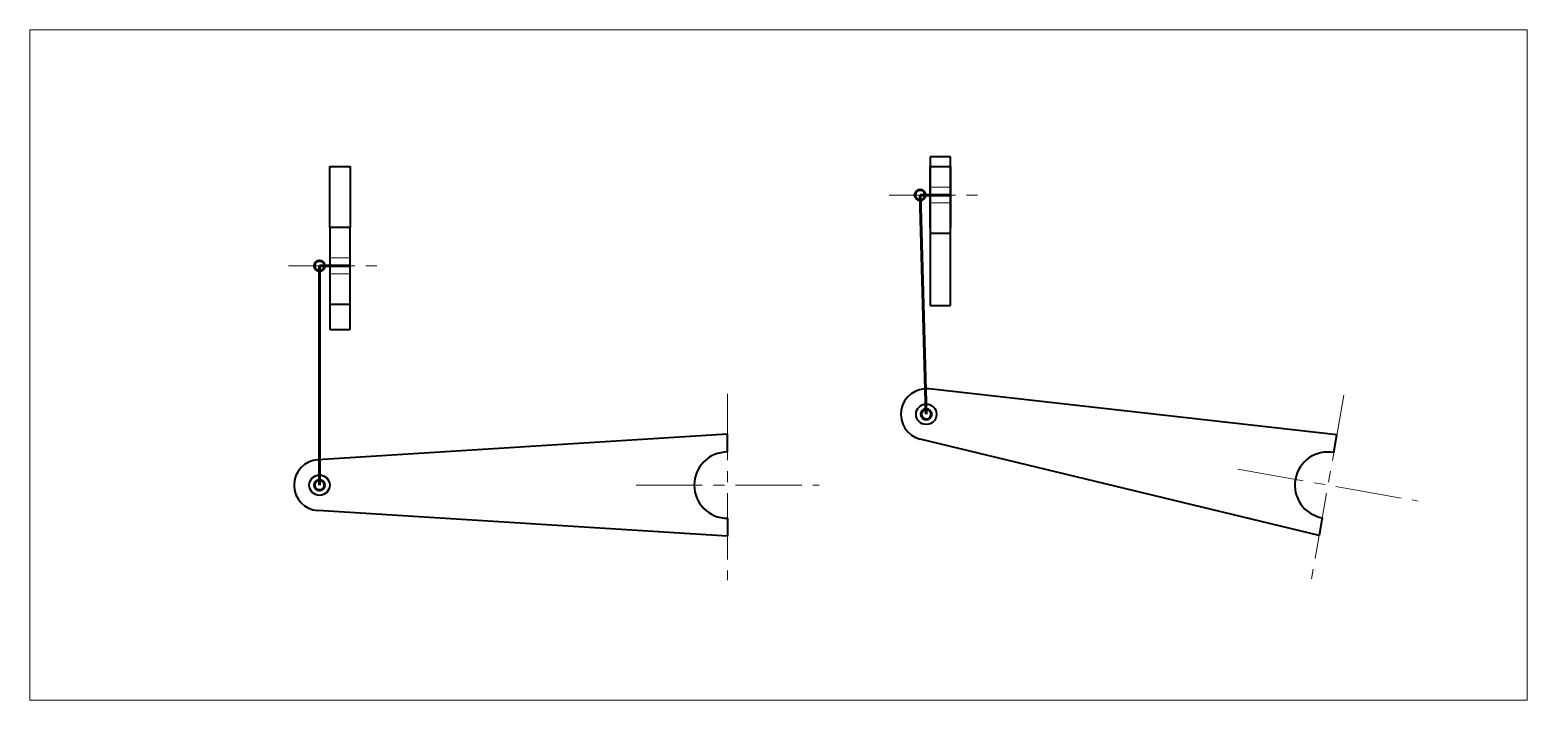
# Paper-space layout 'Layout1' of a CAD drawing. Header units: millimetres. Extents: x 0 to 195, y 170 to 257.
# The model-space entities are those that its viewports show. They can reach past a viewport. Long polylines and large blocks are cut down to what shows.
import ezdxf

# ---------------------------------------------------------------- set-up
doc = ezdxf.new("R2010")
doc.units = ezdxf.units.MM
doc.header["$LTSCALE"] = 0.3
doc.linetypes.add('CENTER2', pattern=[28.575, 19.05, -3.175, 3.175, -3.175])
doc.linetypes.add('DASHED2', pattern=[9.525, 6.35, -3.175])
doc.layers.get('0').update_dxf_attribs({"lineweight": 40})
doc.layers.add('center', color=7, linetype='CENTER2', lineweight=20)
doc.layers.add('hidden', color=7, linetype='DASHED2', lineweight=20)
doc.layers.add('rod', color=7, linetype='Continuous', lineweight=60, true_color=0xbd5800)

msp = doc.modelspace()

# ---------------------------------------------------------------- linework, layer by layer
for p, q in [((3752.18, 1400.99), (3752.18, 1412.99)), ((3752.18, 1412.99), (3756.18, 1412.99)), ((3756.18, 1412.99), (3756.18, 1400.99)), ((3873.96, 1414.88), (3869.96, 1414.88)), ((3869.96, 1414.88), (3869.96, 1399.88)), ((3869.96, 1400.99), (3869.96, 1412.99)), ((3869.96, 1412.99), (3873.96, 1412.99)), ((3873.96, 1399.88), (3873.96, 1414.88)), ((3873.96, 1412.99), (3873.96, 1400.99)), ((3756.18, 1400.99), (3752.18, 1400.99)), ((3752.18, 1400.99), (3752.18, 1385.99)), ((3756.18, 1385.99), (3756.18, 1400.99)), ((3869.96, 1399.88), (3873.96, 1399.88)), ((3869.96, 1399.88), (3869.96, 1385.75)), ((3873.96, 1385.75), (3873.96, 1399.88)), ((3752.18, 1385.99), (3756.18, 1385.99)), ((3752.18, 1385.99), (3752.18, 1380.99)), ((3756.18, 1380.99), (3756.18, 1385.99)), ((3869.96, 1385.75), (3873.96, 1385.75)), ((3752.18, 1380.99), (3756.18, 1380.99)), ((3949.7, 1360.35), (3869.74, 1369.36)), ((3830.18, 1360.5), (3749.87, 1355.49)), ((3830.18, 1357), (3830.18, 1360.5)), ((3946.23, 1340.65), (3868.01, 1359.53)), ((3949.09, 1356.9), (3949.7, 1360.35)), ((3830.18, 1340.5), (3749.87, 1345.51)), ((3830.18, 1344), (3830.18, 1340.5)), ((3946.84, 1344.1), (3946.23, 1340.65))]:
    msp.add_line(p, q)
for centre in [(3869.18, 1364.39), (3750.18, 1350.5)]:
    msp.add_circle(centre, 2)
for centre, radius, start, end in [((3869.18, 1364.39), 5, 83.5694, 256.4306), ((3830.18, 1350.5), 6.5, 90, 270), ((3947.96, 1350.5), 6.5, 80, 260), ((3750.18, 1350.5), 5, 93.5694, 266.4306)]:
    msp.add_arc(centre, radius, start, end)
at = {"layer": 'center'}
for p, q in [((3861.89, 1407.38), (3881.08, 1407.38)), ((3744.11, 1393.49), (3763.29, 1393.49)), ((3830.18, 1368.42), (3830.18, 1331.86)), ((3951.08, 1368.15), (3944.73, 1332.14)), ((3930.31, 1353.61), (3965.67, 1347.38)), ((3812.26, 1350.5), (3848.16, 1350.5))]:
    msp.add_line(p, q, dxfattribs=at)
at = {"layer": 'hidden'}
for p, q in [((3869.96, 1408.93), (3873.96, 1408.93)), ((3869.96, 1405.83), (3873.96, 1405.83)), ((3752.18, 1395.04), (3756.18, 1395.04)), ((3752.18, 1391.94), (3756.18, 1391.94))]:
    msp.add_line(p, q, dxfattribs=at)
at = {"layer": 'rod'}
for p, q in [((3869.18, 1364.39), (3867.96, 1407.38)), ((3867.96, 1407.38), (3873.96, 1407.38)), ((3750.18, 1350.5), (3750.18, 1393.49)), ((3750.18, 1393.49), (3756.18, 1393.49))]:
    msp.add_line(p, q, dxfattribs=at)
for centre in [(3867.96, 1407.38), (3750.18, 1393.49), (3869.18, 1364.39), (3750.18, 1350.5)]:
    msp.add_circle(centre, 1, dxfattribs=at)

psp = doc.layouts.get("Layout1")

# ---------------------------------------------------------------- viewports
at = {"layer": 'hidden'}
psp.add_viewport(center=(97.23, 213.28), size=(194.69, 87.1129), view_center_point=(3840.19, 1374.06), view_height=131.3786, dxfattribs=at)

doc.saveas('drawing.dxf')
